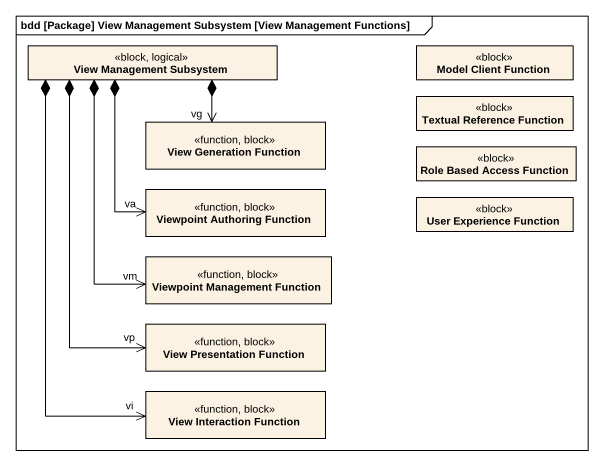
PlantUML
@startuml
mainframe bdd [Package] View Management Subsystem [View Management Functions]
hide circle
hide empty members
class "View Management Subsystem" as View_Management_Subsystem <<block, logical>>
class "Model Client Function" as Model_Client_Function <<block>>
class "Textual Reference Function" as Textual_Reference_Function <<block>>
class "View Generation Function" as View_Generation_Function <<function, block>>
class "Role Based Access Function" as Role_Based_Access_Function <<block>>
class "Viewpoint Authoring Function" as Viewpoint_Authoring_Function <<function, block>>
class "User Experience Function" as User_Experience_Function <<block>>
class "Viewpoint Management Function" as Viewpoint_Management <<function, block>>
class "View Presentation Function" as View_Presentation_Function <<function, block>>
class "View Interaction Function" as View_Interaction_Function <<function, block>>
View_Management_Subsystem *--> "vg" View_Generation_Function
View_Management_Subsystem *--> "va" Viewpoint_Authoring_Function
View_Management_Subsystem *--> "vm" Viewpoint_Management
View_Management_Subsystem *--> "vp" View_Presentation_Function
View_Management_Subsystem *--> "vi" View_Interaction_Function
@enduml
